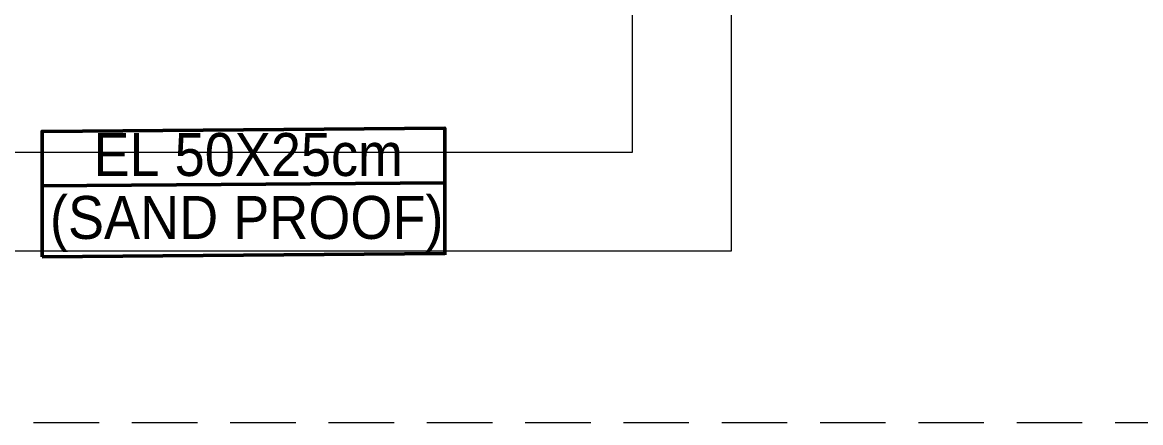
# Model space of a CAD drawing. Header units: millimetres. Extents: x -160614 to 59925, y -157025 to 0.
# Drawn here: x -38421 to -35821, y -117093 to -116161 of the extents above; entities that cross this region are included whole.
import ezdxf
from ezdxf.enums import TextEntityAlignment as Align

# ---------------------------------------------------------------- set-up
doc = ezdxf.new("R2010")
doc.units = ezdxf.units.MM
doc.header["$LTSCALE"] = 8
doc.linetypes.add('HIDDEN', pattern=[9.525, 6.35, -3.175])
doc.layers.add('72_EGR_EQP_TAG', color=9, linetype='Continuous', lineweight=5)
doc.layers.add('Proj', color=9, linetype='Continuous', lineweight=5)
doc.layers.add('A-EXH', color=1, linetype='Continuous')
doc.layers.add('DIFUSER EXHAUST', color=1, linetype='Continuous')
doc.styles.add('1808CI-X-CH-A-CLNG-1ST$0$ARIAL', font='arial.ttf', dxfattribs={"width": 0.9})

# ---------------------------------------------------------------- blocks, each defined once
blk = doc.blocks.new('HVACFF')
at = {"layer": 'DIFUSER EXHAUST', "lineweight": 50, "ltscale": 1.031}
for p, q in [((-38375.1, -116541.5), (-37438.9, -116534)), ((-38375.1, -116541.5), (-37438.9, -116534)), ((-38375.1, -116706.7), (-37438.9, -116699.2)), ((-38375.1, -116706.7), (-37438.9, -116699.2))]:
    blk.add_line(p, q, dxfattribs=at)
blk.add_lwpolyline([(-37438.9, -116701.6), (-37438.9, -116407), (-38375.1, -116414.5), (-38375.1, -116706.7)], dxfattribs=at)
blk.add_lwpolyline([(-37438.9, -116701.6), (-37438.9, -116407), (-38375.1, -116414.5), (-38375.1, -116706.7)], dxfattribs=at)
at = {"layer": 'DIFUSER EXHAUST', "lineweight": 50, "ltscale": 1.031, "style": '1808CI-X-CH-A-CLNG-1ST$0$ARIAL', "width": 0.9}
for s, p in [('EL 50X25cm', (-37895.7, -116518.4)), ('EL 50X25cm', (-37895.7, -116518.4)), ('(SAND PROOF)', (-37899.3, -116664.9)), ('(SAND PROOF)', (-37899.3, -116664.9))]:
    blk.add_text(s, height=100, dxfattribs=at).set_placement(p, align=Align.CENTER)
blk = doc.blocks.new('1stF')
at = {"layer": 'Proj', "color": 9}
for p, q in [((-37002.1, -116462.6, 0.1), (-37002.1, -116092.6, 0.1)), ((-36772.1, -116692.6, 0.1), (-36772.1, -116092.6, 0.1)), ((-51942.6, -116462.6, 0.1), (-37002.1, -116462.6, 0.1)), ((-52172.6, -116692.6, 0.1), (-36772.1, -116692.6, 0.1))]:
    blk.add_line(p, q, dxfattribs=at)
at = {"layer": 'Proj', "color": 9, "linetype": 'HIDDEN', "ltscale": 3, "elevation": 0.1}
blk.add_lwpolyline([(-23322.3, -93192.6), (-74742.3, -93192.6), (-74742.3, -117092.6), (-23322.3, -117092.6)], dxfattribs=at)

msp = doc.modelspace()

# ---------------------------------------------------------------- block references
at = {"layer": '72_EGR_EQP_TAG'}
msp.add_blockref('1stF', (0, 0), dxfattribs=at)
at = {"layer": 'A-EXH'}
msp.add_blockref('HVACFF', (0, 0), dxfattribs=at)

doc.saveas('drawing.dxf')
